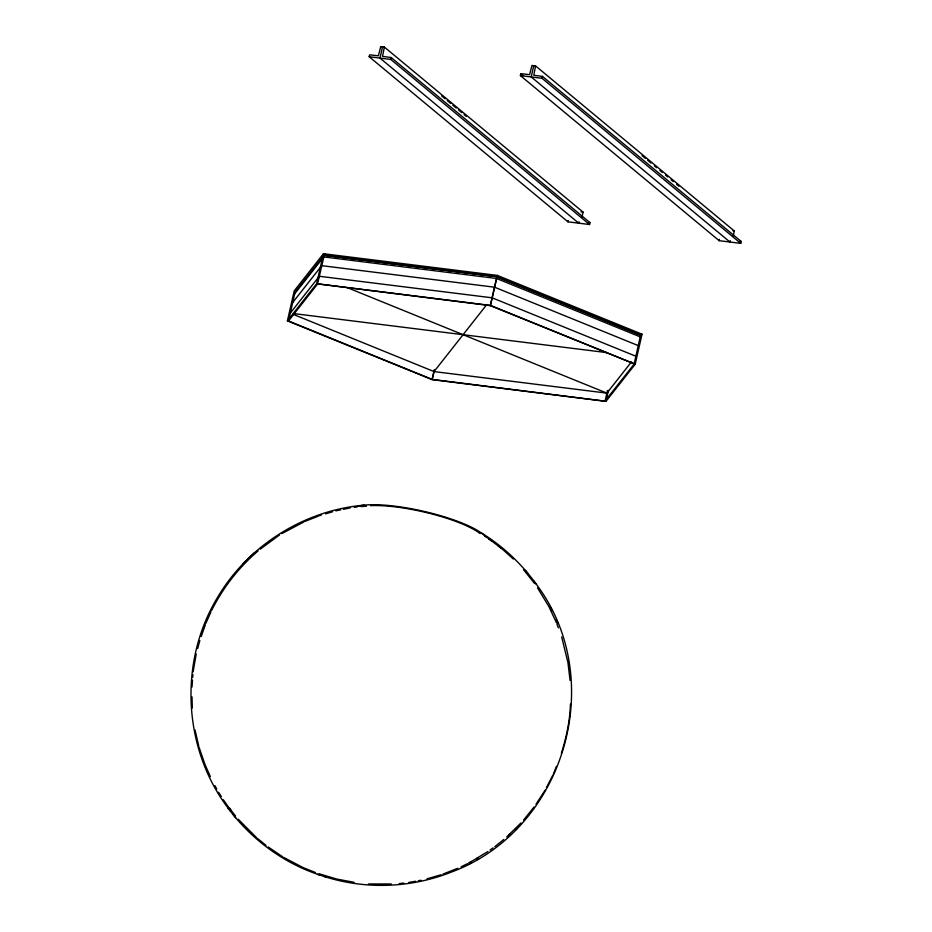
<?xml version="1.0" encoding="UTF-8"?>
<svg xmlns="http://www.w3.org/2000/svg" width="932" height="932" viewBox="0 0 932 932"><rect width="100%" height="100%" fill="white"/><g stroke="black" fill="none" stroke-linecap="round" stroke-linejoin="round"><path stroke-width="1.4" d="M570.442 704.114C569.965 720.879 566.353 737.375 561.367 753.336M192.004 687.082L192.505 680.139M192.703 677.354L192.912 674.57M326.095 254.797L323.462 253.725L316.635 283.736L287.417 320.853L288.489 320.981L317.521 284.097L324.243 255.135L496.896 276.664L324.056 255.345L295.025 292.229L288.489 320.981L432.273 379.417L605.986 401.319L635.193 364.214L642.02 334.192L497.339 275.406L323.462 253.725L294.244 290.831L287.417 320.853L432.099 379.639L605.986 401.319L608.456 390.403M607.478 390.473L605.101 400.958L634.133 364.074L640.622 335.112L496.896 276.664M193.11 671.797L196.233 653.938M384.357 47.054L382.539 56.351L391.207 57.539L589.968 222.631L589.537 224.519L567.938 221.828L369.177 56.736L369.608 54.848L378.392 55.792L380.722 46.6L384.357 47.054L583.106 212.147L581.999 217.04M382.539 46.821L379.976 58.087L578.737 223.167L579.052 221.769M589.537 224.519L390.776 59.427L391.207 57.539M434.265 370.086L432.099 379.639L434.452 369.829M535.574 65.904L533.803 75.247L542.436 76.389L741.185 241.481L740.754 243.369L719.154 240.677L520.394 75.597L520.825 73.698L529.609 74.642L531.939 65.45L535.574 65.904L734.323 230.996L733.088 236.437M533.756 65.683L531.193 76.937L729.954 242.029L730.269 240.619M740.754 243.369L542.005 78.288L542.436 76.389M497.339 275.406L490.349 305.649L316.635 283.736L490.523 305.416L635.193 364.214L490.349 305.649L496.896 276.827L640.668 335.322M567.938 221.828L568.229 220.523M719.154 240.677L719.446 239.384M197.677 648.556L199.844 640.47M201.219 636.498L205.39 624.685M553.387 774.131L556.439 766.36M205.856 623.368L210.935 611.916M546.385 787.726L552.746 775.366M211.494 610.646C222.865 587.906 238.743 567.413 258.106 550.917M536.017 804.188L545.115 790.196M534.013 807.042L523.563 820.078M294.663 293.801L322.822 258.036M292.683 302.539L320.829 266.773M290.271 313.152L319.303 276.268L492.119 297.809L635.915 356.245M292.951 314.235L434.056 371.577L486.842 304.519M640.797 335.741L642.02 334.192L639.247 333.842M434.056 371.577L606.872 393.129L631.512 361.837M364.214 505.156C303.879 510.212 247.341 546.07 216.935 598.437C177.989 663.386 183.243 751.483 230.286 810.933M520.976 822.933L506.67 836.959M324.522 876.593C365.682 889.78 411.396 888.01 451.531 872.014C565.573 829.818 609.878 676.562 533.535 580.683M254.401 552.734L243.042 563.755M508.604 835.293L510.095 833.86M509.268 836.016L510.759 834.583M515.734 829.795L517.283 828.315M503.781 839.476L494.822 846.652M260.238 549.181L279.53 534.956M487.937 851.522L468.878 862.985L470.66 861.995M489.999 850.066L493.098 847.887M281.883 533.593L303.995 521.885M476.497 858.733L478.372 857.685M469.332 863.871L471.126 862.869M476.998 859.584L478.885 858.535M461.037 866.853L467.561 863.638M305.207 521.303L318.243 516.212M457.763 868.274L443.084 874.065M319.478 515.734L321.412 515.047M441.151 874.752L427.031 878.794M325.583 513.835L332.526 511.819M335.835 510.876L340.658 509.862M343.372 509.315L350.152 507.952M415.684 881.253L408.868 882.406M418.34 880.752L420.984 880.251M403.801 883.07L399.199 883.606M354.288 507.311L356.979 507.02M361.01 506.577L366.381 505.983A67.139 15.098 12.8 0 0 362.723 506.53M391.265 883.979L368.443 883.955M369.177 56.736L390.776 59.427M520.394 75.597L542.005 78.288M581.067 211.89L583.106 212.147M732.96 230.821L734.323 230.996M588.919 222.503L589.968 222.631M740.136 241.353L741.185 241.481M323.695 256.917L496.523 278.47L640.307 336.895M321.715 265.655L494.531 287.196L638.327 345.632M294.582 313.688L607.105 352.657M354.043 882.289L336.627 879.039L319 873.738M227.629 807.543C250.533 838.672 283.048 863.079 319.897 875.066M317.509 874.286L326.13 877.117M315.517 872.562L303.11 867.599L283.526 857.323M347.52 287.732L606.872 393.129M484.663 536.18L487.494 537.974M282.384 856.601L268.206 846.967M480.772 532.568C502.534 545.721 521.326 563.569 536.238 584.131M491.548 540.898L488.438 538.568L501.742 548.575L513.334 559.037M498.142 545.872L501.742 548.575M265.993 845.324L257.302 838.311M642.066 155.644L645.422 158.428M647.647 160.281L651.002 163.065M654.346 165.849L656.582 167.702M659.938 170.486L662.163 172.338M665.518 175.123L667.743 176.975M671.098 179.76L673.335 181.612M676.679 184.396L678.915 186.249M520.825 73.698L523.062 75.55M441.721 95.984L445.065 98.769M447.302 100.621L450.645 103.405M452.882 105.258L456.237 108.042M458.462 109.894L461.818 112.679M464.054 114.531L466.28 116.384M256.288 837.379L238.277 819.263M523.493 569.638L534.455 583.362M229.202 807.951L235.551 816.048M525.403 570.326L527.873 573.495M229.307 808.079L231.066 810.339M233.117 814.533L235.633 817.748M223.319 799.726L228.422 806.961M537.508 587.871L548.832 606.452L556.416 622.669M218.601 792.247L221.303 796.522M214.896 785.629L216.748 788.938M550.334 607.21L552.047 610.926M555.985 619.512L557.802 623.438M210.352 776.601L205.017 764.543L199.145 747.534M556.905 623.974L558.361 627.853M561.67 636.964L567.938 662.501L570.069 680.418M198.819 746.299L195.033 730.024M192.004 696.833L192.318 707.994M370.563 505.657A67.139 15.098 12.8 0 1 479.992 533.523M357.201 506.519A69.877 15.716 12.8 0 1 424.398 511.47A69.877 15.716 12.8 0 1 485.164 536.215"/></g></svg>
